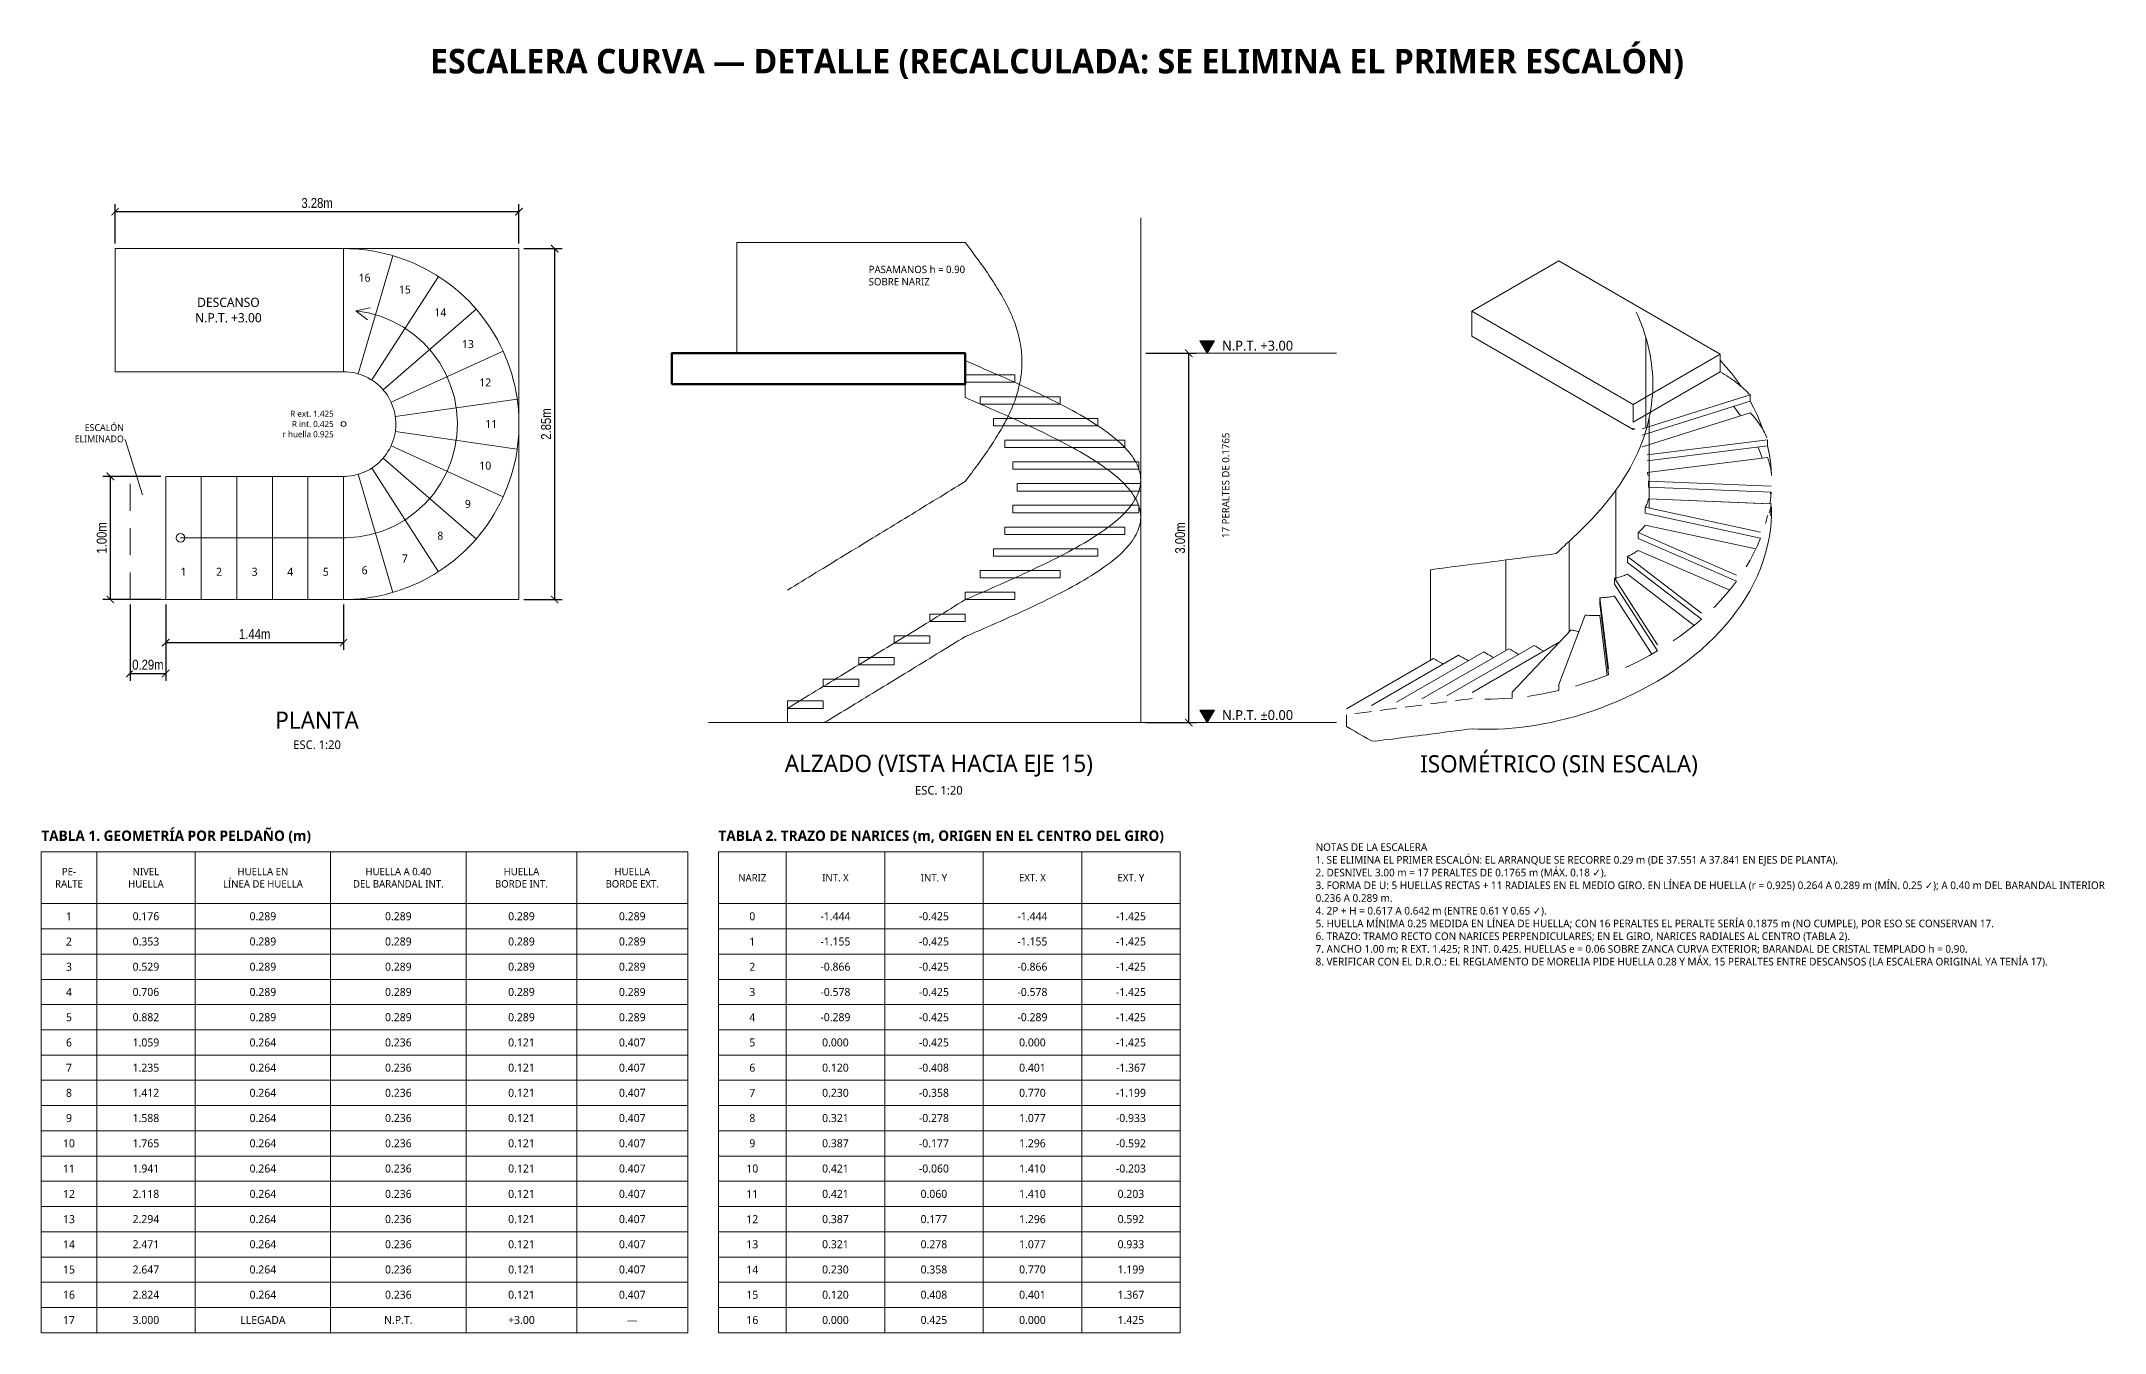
# Model space of a CAD drawing. Header units: metres. Extents: x 28.9 to 123.7, y -14.9 to 27.3.
# Drawn here: x 106.95 to 123.71, y 2.65 to 13.13 of the extents above; entities that cross this region are included whole.
import ezdxf

# ---------------------------------------------------------------- set-up
doc = ezdxf.new("R2010")
doc.units = ezdxf.units.M
doc.linetypes.add('VACIO', pattern=[0.36, 0.22, -0.14])
for name, color, linetype, lineweight in [('005_Escalera', 7, 'Continuous', 18), ('007_Textos', 7, 'Continuous', 18), ('008_Cotas', 8, 'Continuous', 13), ('010_Notas', 7, 'Continuous', 13), ('013_Cortes', 7, 'Continuous', 50), ('015_Proyeccion', 8, 'Continuous', 13), ('016_Niveles', 7, 'Continuous', 18), ('020_Barandales', 8, 'Continuous', 18)]:
    doc.layers.add(name, color=color, linetype=linetype, lineweight=lineweight)
doc.styles.add('OpenSans', font='OpenSans-Regular.ttf')
doc.styles.add('OpenSans-SemiBold', font='OpenSans-SemiBold.ttf')
doc.styles.add('OpenSansCondensed-Light', font='OpenSansCondensed-Light.ttf')
doc.dimstyles.new('EZDXF', dxfattribs={"dimtxt": 0.25, "dimasz": 0.175, "dimexe": 0.375, "dimexo": 0.125, "dimgap": 0.1, "dimtad": 1, "dimzin": 4, "dimtxsty": 'OpenSansCondensed-Light', "dimblk": 'ARCHTICK', "dimcen": 2.5, "dimazin": 1, "dimtfac": 0.5, "dimtmove": 2, "dimatfit": 3})

# ---------------------------------------------------------------- blocks, each defined once
blk = doc.blocks.new('_ARCHTICK')
at = {"color": 0, "linetype": 'ByBlock', "const_width": 0.15}
blk.add_lwpolyline([(-0.5, -0.5), (0.5, 0.5)], dxfattribs=at)

msp = doc.modelspace()

# ---------------------------------------------------------------- hatches: boundary and pattern name
at = {"layer": '016_Niveles'}
for points in [[(116.42, 10.6), (116.36, 10.7), (116.48, 10.7)], [(116.42, 7.6), (116.36, 7.7), (116.48, 7.7)]]:
    msp.add_hatch(color=256, dxfattribs=at).paths.add_polyline_path(points)

# ---------------------------------------------------------------- linework, layer by layer
at = {"layer": '005_Escalera'}
for p, q in [((109.405, 10.45), (109.405, 11.45)), ((109.525, 10.433), (109.806, 11.392)), ((109.635, 10.383), (110.175, 11.224)), ((109.505, 10.945), (109.622, 10.97)), ((109.505, 10.945), (109.6, 10.871)), ((109.726, 10.303), (110.482, 10.958)), ((109.792, 10.202), (110.701, 10.617)), ((114.455, 10.54), (114.455, 10.24)), ((109.826, 10.085), (110.815, 10.228)), ((109.826, 9.965), (110.815, 9.822)), ((109.726, 9.747), (110.482, 9.092)), ((109.792, 9.848), (110.701, 9.433)), ((107.961, 9.6), (107.961, 8.6)), ((108.25, 9.6), (108.25, 8.6)), ((108.539, 9.6), (108.539, 8.6)), ((108.827, 9.6), (108.827, 8.6)), ((109.116, 9.6), (109.116, 8.6)), ((109.405, 9.6), (109.405, 8.6)), ((109.525, 9.617), (109.806, 8.658)), ((109.635, 9.667), (110.175, 8.826)), ((113.011, 7.716), (113.011, 7.6))]:
    msp.add_line(p, q, dxfattribs=at)
at = {"layer": '005_Escalera', "linetype": 'VACIO'}
msp.add_line((107.671, 8.6), (107.671, 9.6), dxfattribs=at)
at = {"layer": '005_Escalera'}
for points in [[(107.55, 10.45), (109.405, 10.45), (109.405, 11.45), (107.55, 11.45)], [(114.455, 10.364), (114.856, 10.364), (114.856, 10.424), (114.455, 10.424)], [(114.575, 10.187), (115.225, 10.187), (115.225, 10.247), (114.575, 10.247)], [(114.685, 10.011), (115.532, 10.011), (115.532, 10.071), (114.685, 10.071)], [(114.776, 9.834), (115.751, 9.834), (115.751, 9.894), (114.776, 9.894)], [(114.842, 9.658), (115.865, 9.658), (115.865, 9.718), (114.842, 9.718)], [(114.876, 9.481), (115.88, 9.481), (115.88, 9.541), (114.876, 9.541)], [(114.842, 9.305), (115.865, 9.305), (115.865, 9.365), (114.842, 9.365)], [(114.776, 9.128), (115.751, 9.128), (115.751, 9.188), (114.776, 9.188)], [(114.685, 8.952), (115.532, 8.952), (115.532, 9.012), (114.685, 9.012)], [(114.575, 8.775), (115.225, 8.775), (115.225, 8.835), (114.575, 8.835)], [(114.455, 8.599), (114.856, 8.599), (114.856, 8.659), (114.455, 8.659)], [(114.166, 8.422), (114.455, 8.422), (114.455, 8.482), (114.166, 8.482)], [(113.877, 8.246), (114.166, 8.246), (114.166, 8.306), (113.877, 8.306)], [(113.589, 8.069), (113.877, 8.069), (113.877, 8.129), (113.589, 8.129)], [(113.3, 7.893), (113.589, 7.893), (113.589, 7.953), (113.3, 7.953)], [(113.011, 7.716), (113.3, 7.716), (113.3, 7.776), (113.011, 7.776)]]:
    msp.add_lwpolyline(points, close=True, dxfattribs=at)
for points in [[(107.961, 8.6), (108.01, 8.6), (108.06, 8.6), (108.109, 8.6), (108.158, 8.6), (108.208, 8.6), (108.257, 8.6), (108.306, 8.6), (108.356, 8.6), (108.405, 8.6), (108.454, 8.6), (108.504, 8.6), (108.553, 8.6), (108.602, 8.6), (108.652, 8.6), (108.701, 8.6), (108.75, 8.6), (108.8, 8.6), (108.849, 8.6), (108.898, 8.6), (108.948, 8.6), (108.997, 8.6), (109.046, 8.6), (109.096, 8.6), (109.145, 8.6), (109.194, 8.6), (109.244, 8.6), (109.293, 8.6), (109.342, 8.6), (109.392, 8.6), (109.441, 8.6), (109.49, 8.603), (109.54, 8.606), (109.589, 8.612), (109.637, 8.619), (109.686, 8.628), (109.734, 8.639), (109.782, 8.651), (109.829, 8.665), (109.876, 8.68), (109.922, 8.697), (109.968, 8.716), (110.013, 8.736), (110.057, 8.758), (110.101, 8.781), (110.143, 8.806), (110.185, 8.833), (110.226, 8.86), (110.266, 8.889), (110.305, 8.92), (110.342, 8.952), (110.379, 8.985), (110.414, 9.019), (110.449, 9.055), (110.482, 9.091), (110.513, 9.129), (110.544, 9.168), (110.573, 9.208), (110.6, 9.249), (110.626, 9.291), (110.651, 9.333), (110.674, 9.377), (110.696, 9.421), (110.716, 9.466), (110.734, 9.512), (110.751, 9.558), (110.767, 9.605), (110.781, 9.653), (110.793, 9.701), (110.803, 9.749), (110.812, 9.797), (110.819, 9.846), (110.824, 9.895), (110.828, 9.944), (110.83, 9.994), (110.83, 10.043), (110.828, 10.092), (110.825, 10.142), (110.82, 10.191), (110.814, 10.24), (110.805, 10.288), (110.796, 10.337), (110.784, 10.385), (110.771, 10.432), (110.756, 10.479), (110.739, 10.526), (110.721, 10.571), (110.701, 10.617), (110.68, 10.661), (110.657, 10.705), (110.633, 10.748), (110.607, 10.79), (110.58, 10.831), (110.551, 10.871), (110.521, 10.911), (110.49, 10.949), (110.458, 10.986), (110.424, 11.022), (110.389, 11.056), (110.352, 11.09), (110.315, 11.122), (110.276, 11.153), (110.237, 11.182), (110.196, 11.21), (110.155, 11.237), (110.112, 11.262), (110.069, 11.286), (110.025, 11.308), (109.98, 11.329), (109.935, 11.348), (109.889, 11.365), (109.842, 11.381), (109.795, 11.396), (109.747, 11.408), (109.699, 11.419), (109.65, 11.429), (109.602, 11.436), (109.553, 11.442), (109.504, 11.447), (109.454, 11.449), (109.405, 11.45)], [(120.586, 10.593), (119.275, 11.35), (118.568, 10.942)], [(108.081, 9.1), (108.184, 9.1), (108.287, 9.1), (108.391, 9.1), (108.494, 9.1), (108.597, 9.1), (108.7, 9.1), (108.804, 9.1), (108.907, 9.1), (109.01, 9.1), (109.113, 9.1), (109.217, 9.1), (109.32, 9.1), (109.423, 9.1), (109.526, 9.108), (109.627, 9.127), (109.726, 9.158), (109.821, 9.199), (109.91, 9.25), (109.993, 9.311), (110.069, 9.381), (110.137, 9.459), (110.195, 9.544), (110.244, 9.635), (110.282, 9.731), (110.309, 9.831), (110.325, 9.933), (110.33, 10.036), (110.323, 10.139), (110.305, 10.24), (110.275, 10.339), (110.235, 10.434), (110.184, 10.524), (110.123, 10.608), (110.054, 10.684), (109.977, 10.752), (109.892, 10.811), (109.801, 10.861), (109.706, 10.9), (109.607, 10.928), (109.505, 10.945)], [(118.232, 8.842), (118.266, 8.847), (118.3, 8.851), (118.334, 8.855), (118.368, 8.86), (118.403, 8.864), (118.437, 8.868), (118.471, 8.873), (118.505, 8.877), (118.539, 8.881), (118.573, 8.886), (118.607, 8.89), (118.641, 8.895), (118.675, 8.899), (118.709, 8.903), (118.743, 8.908), (118.777, 8.912), (118.811, 8.916), (118.845, 8.921), (118.879, 8.925), (118.913, 8.929), (118.947, 8.934), (118.981, 8.938), (119.015, 8.943), (119.049, 8.947), (119.083, 8.951), (119.117, 8.956), (119.151, 8.96), (119.185, 8.964), (119.219, 8.969), (119.253, 8.973), (119.269, 8.988), (119.286, 9.004), (119.303, 9.02), (119.321, 9.037), (119.339, 9.054), (119.358, 9.072), (119.378, 9.09), (119.398, 9.109), (119.418, 9.128), (119.439, 9.148), (119.46, 9.169), (119.481, 9.19), (119.502, 9.211), (119.524, 9.233), (119.546, 9.256), (119.568, 9.28), (119.59, 9.304), (119.612, 9.328), (119.633, 9.353), (119.655, 9.379), (119.676, 9.406), (119.698, 9.433), (119.719, 9.46), (119.739, 9.488), (119.76, 9.517), (119.78, 9.546), (119.799, 9.576), (119.818, 9.607), (119.837, 9.637), (119.854, 9.669), (119.872, 9.701), (119.888, 9.733), (119.904, 9.766), (119.919, 9.799), (119.933, 9.832), (119.947, 9.866), (119.96, 9.901), (119.971, 9.935), (119.982, 9.97), (119.992, 10.005), (120.002, 10.041), (120.01, 10.077), (120.017, 10.113), (120.023, 10.149), (120.028, 10.185), (120.032, 10.222), (120.035, 10.258), (120.038, 10.295), (120.039, 10.331), (120.039, 10.368), (120.038, 10.405), (120.035, 10.441), (120.032, 10.478), (120.028, 10.514), (120.023, 10.55), (120.017, 10.587), (120.01, 10.623), (120.002, 10.658), (119.992, 10.694), (119.982, 10.729), (119.971, 10.764), (119.96, 10.799), (119.947, 10.833), (119.933, 10.867), (119.919, 10.901), (119.904, 10.934)], [(118.568, 10.942), (119.879, 10.185)], [(119.879, 9.98), (118.568, 10.738), (118.568, 10.942)], [(119.982, 9.994), (119.982, 10.729)], [(119.879, 10.185), (120.586, 10.593), (120.586, 10.449)], [(107.961, 9.6), (107.984, 9.6), (108.007, 9.6), (108.03, 9.6), (108.054, 9.6), (108.077, 9.6), (108.1, 9.6), (108.123, 9.6), (108.146, 9.6), (108.169, 9.6), (108.193, 9.6), (108.216, 9.6), (108.239, 9.6), (108.262, 9.6), (108.285, 9.6), (108.308, 9.6), (108.331, 9.6), (108.355, 9.6), (108.378, 9.6), (108.401, 9.6), (108.424, 9.6), (108.447, 9.6), (108.47, 9.6), (108.494, 9.6), (108.517, 9.6), (108.54, 9.6), (108.563, 9.6), (108.586, 9.6), (108.609, 9.6), (108.633, 9.6), (108.656, 9.6), (108.679, 9.6), (108.702, 9.6), (108.725, 9.6), (108.748, 9.6), (108.772, 9.6), (108.795, 9.6), (108.818, 9.6), (108.841, 9.6), (108.864, 9.6), (108.887, 9.6), (108.91, 9.6), (108.934, 9.6), (108.957, 9.6), (108.98, 9.6), (109.003, 9.6), (109.026, 9.6), (109.049, 9.6), (109.073, 9.6), (109.096, 9.6), (109.119, 9.6), (109.142, 9.6), (109.165, 9.6), (109.188, 9.6), (109.212, 9.6), (109.235, 9.6), (109.258, 9.6), (109.281, 9.6), (109.304, 9.6), (109.327, 9.6), (109.351, 9.6), (109.374, 9.6), (109.397, 9.6), (109.42, 9.6), (109.443, 9.602), (109.466, 9.604), (109.489, 9.608), (109.512, 9.614), (109.534, 9.62), (109.556, 9.628), (109.577, 9.636), (109.598, 9.646), (109.618, 9.657), (109.638, 9.67), (109.657, 9.683), (109.675, 9.697), (109.693, 9.712), (109.709, 9.728), (109.725, 9.745), (109.74, 9.763), (109.754, 9.782), (109.766, 9.801), (109.778, 9.821), (109.789, 9.842), (109.798, 9.863), (109.806, 9.885), (109.813, 9.907), (109.819, 9.929), (109.824, 9.952), (109.827, 9.975), (109.829, 9.998), (109.83, 10.021), (109.83, 10.044), (109.828, 10.067), (109.825, 10.09), (109.821, 10.113), (109.815, 10.135), (109.809, 10.158), (109.801, 10.179), (109.792, 10.201), (109.782, 10.222), (109.771, 10.242), (109.758, 10.261), (109.745, 10.28), (109.73, 10.298), (109.715, 10.316), (109.699, 10.332), (109.682, 10.348), (109.664, 10.362), (109.645, 10.376), (109.625, 10.388), (109.605, 10.4), (109.584, 10.41), (109.563, 10.419), (109.542, 10.427), (109.519, 10.434), (109.497, 10.44), (109.474, 10.444), (109.451, 10.447), (109.428, 10.449), (109.405, 10.45)], [(113.011, 7.716), (113.04, 7.734), (113.069, 7.752), (113.098, 7.769), (113.127, 7.787), (113.155, 7.805), (113.184, 7.822), (113.213, 7.84), (113.242, 7.858), (113.271, 7.875), (113.3, 7.893), (113.329, 7.911), (113.358, 7.928), (113.386, 7.946), (113.415, 7.964), (113.444, 7.981), (113.473, 7.999), (113.502, 8.016), (113.531, 8.034), (113.56, 8.052), (113.589, 8.069), (113.617, 8.087), (113.646, 8.105), (113.675, 8.122), (113.704, 8.14), (113.733, 8.158), (113.762, 8.175), (113.791, 8.193), (113.82, 8.211), (113.849, 8.228), (113.877, 8.246), (113.906, 8.264), (113.935, 8.281), (113.964, 8.299), (113.993, 8.316), (114.022, 8.334), (114.051, 8.352), (114.08, 8.369), (114.108, 8.387), (114.137, 8.405), (114.166, 8.422), (114.195, 8.44), (114.224, 8.458), (114.253, 8.475), (114.282, 8.493), (114.311, 8.511), (114.339, 8.528), (114.368, 8.546), (114.397, 8.564), (114.426, 8.581), (114.455, 8.599), (114.496, 8.616), (114.536, 8.634), (114.577, 8.652), (114.617, 8.669), (114.658, 8.687), (114.698, 8.705), (114.738, 8.722), (114.778, 8.74), (114.817, 8.758), (114.856, 8.775), (114.895, 8.793), (114.934, 8.811), (114.972, 8.828), (115.01, 8.846), (115.047, 8.864), (115.084, 8.881), (115.12, 8.899), (115.156, 8.916), (115.191, 8.934), (115.225, 8.952), (115.259, 8.969), (115.293, 8.987), (115.325, 9.005), (115.357, 9.022), (115.388, 9.04), (115.419, 9.058), (115.448, 9.075), (115.477, 9.093), (115.505, 9.111), (115.532, 9.128), (115.558, 9.146), (115.583, 9.164), (115.608, 9.181), (115.631, 9.199), (115.654, 9.216), (115.675, 9.234), (115.696, 9.252), (115.715, 9.269), (115.734, 9.287), (115.751, 9.305), (115.768, 9.322), (115.783, 9.34), (115.797, 9.358), (115.81, 9.375), (115.822, 9.393), (115.833, 9.411), (115.843, 9.428), (115.852, 9.446), (115.859, 9.464), (115.865, 9.481), (115.871, 9.499), (115.875, 9.516), (115.878, 9.534), (115.879, 9.552), (115.88, 9.569), (115.879, 9.587), (115.878, 9.605), (115.875, 9.622), (115.871, 9.64), (115.865, 9.658), (115.859, 9.675), (115.852, 9.693), (115.843, 9.711), (115.833, 9.728), (115.822, 9.746), (115.81, 9.764), (115.797, 9.781), (115.783, 9.799), (115.768, 9.816), (115.751, 9.834), (115.734, 9.852), (115.715, 9.869), (115.696, 9.887), (115.675, 9.905), (115.654, 9.922), (115.631, 9.94), (115.608, 9.958), (115.583, 9.975), (115.558, 9.993), (115.532, 10.011), (115.505, 10.028), (115.477, 10.046), (115.448, 10.064), (115.419, 10.081), (115.388, 10.099), (115.357, 10.116), (115.325, 10.134), (115.293, 10.152), (115.259, 10.169), (115.225, 10.187), (115.191, 10.205), (115.156, 10.222), (115.12, 10.24), (115.084, 10.258), (115.047, 10.275), (115.01, 10.293), (114.972, 10.311), (114.934, 10.328), (114.895, 10.346), (114.856, 10.364), (114.817, 10.381), (114.778, 10.399), (114.738, 10.416), (114.698, 10.434), (114.658, 10.452), (114.617, 10.469), (114.577, 10.487), (114.536, 10.505), (114.496, 10.522), (114.455, 10.54)], [(119.879, 10.04), (120.586, 10.449), (120.604, 10.438), (120.622, 10.428), (120.639, 10.417), (120.656, 10.406), (120.672, 10.395), (120.688, 10.383), (120.704, 10.372), (120.719, 10.36), (120.735, 10.348), (120.749, 10.336), (120.764, 10.324), (120.777, 10.312), (120.791, 10.299), (120.804, 10.287), (120.817, 10.274), (120.829, 10.261), (119.952, 9.985)], [(120.633, 10.491), (120.586, 10.544)], [(120.678, 10.438), (120.633, 10.491)], [(120.719, 10.383), (120.678, 10.438)], [(113.011, 7.6), (113.04, 7.6), (113.069, 7.6), (113.098, 7.6), (113.127, 7.6), (113.155, 7.6), (113.184, 7.6), (113.213, 7.6), (113.242, 7.6), (113.271, 7.6), (113.3, 7.6), (113.329, 7.611), (113.358, 7.628), (113.386, 7.646), (113.415, 7.664), (113.444, 7.681), (113.473, 7.699), (113.502, 7.716), (113.531, 7.734), (113.56, 7.752), (113.589, 7.769), (113.617, 7.787), (113.646, 7.805), (113.675, 7.822), (113.704, 7.84), (113.733, 7.858), (113.762, 7.875), (113.791, 7.893), (113.82, 7.911), (113.849, 7.928), (113.877, 7.946), (113.906, 7.964), (113.935, 7.981), (113.964, 7.999), (113.993, 8.016), (114.022, 8.034), (114.051, 8.052), (114.08, 8.069), (114.108, 8.087), (114.137, 8.105), (114.166, 8.122), (114.195, 8.14), (114.224, 8.158), (114.253, 8.175), (114.282, 8.193), (114.311, 8.211), (114.339, 8.228), (114.368, 8.246), (114.397, 8.264), (114.426, 8.281), (114.455, 8.299), (114.496, 8.316), (114.536, 8.334), (114.577, 8.352), (114.617, 8.369), (114.658, 8.387), (114.698, 8.405), (114.738, 8.422), (114.778, 8.44), (114.817, 8.458), (114.856, 8.475), (114.895, 8.493), (114.934, 8.511), (114.972, 8.528), (115.01, 8.546), (115.047, 8.564), (115.084, 8.581), (115.12, 8.599), (115.156, 8.616), (115.191, 8.634), (115.225, 8.652), (115.259, 8.669), (115.293, 8.687), (115.325, 8.705), (115.357, 8.722), (115.388, 8.74), (115.419, 8.758), (115.448, 8.775), (115.477, 8.793), (115.505, 8.811), (115.532, 8.828), (115.558, 8.846), (115.583, 8.864), (115.608, 8.881), (115.631, 8.899), (115.654, 8.916), (115.675, 8.934), (115.696, 8.952), (115.715, 8.969), (115.734, 8.987), (115.751, 9.005), (115.768, 9.022), (115.783, 9.04), (115.797, 9.058), (115.81, 9.075), (115.822, 9.093), (115.833, 9.111), (115.843, 9.128), (115.852, 9.146), (115.859, 9.164), (115.865, 9.181), (115.871, 9.199), (115.875, 9.216), (115.878, 9.234), (115.879, 9.252), (115.88, 9.269), (115.879, 9.287), (115.878, 9.305), (115.875, 9.322), (115.871, 9.34), (115.865, 9.358), (115.859, 9.375), (115.852, 9.393), (115.843, 9.411), (115.833, 9.428), (115.822, 9.446), (115.81, 9.464), (115.797, 9.481), (115.783, 9.499), (115.768, 9.516), (115.751, 9.534), (115.734, 9.552), (115.715, 9.569), (115.696, 9.587), (115.675, 9.605), (115.654, 9.622), (115.631, 9.64), (115.608, 9.658), (115.583, 9.675), (115.558, 9.693), (115.532, 9.711), (115.505, 9.728), (115.477, 9.746), (115.448, 9.764), (115.419, 9.781), (115.388, 9.799), (115.357, 9.816), (115.325, 9.834), (115.293, 9.852), (115.259, 9.869), (115.225, 9.887), (115.191, 9.905), (115.156, 9.922), (115.12, 9.94), (115.084, 9.958), (115.047, 9.975), (115.01, 9.993), (114.972, 10.011), (114.934, 10.028), (114.895, 10.046), (114.856, 10.064), (114.817, 10.081), (114.778, 10.099), (114.738, 10.116), (114.698, 10.134), (114.658, 10.152), (114.617, 10.169), (114.577, 10.187), (114.536, 10.205), (114.496, 10.222), (114.455, 10.24)], [(119.952, 9.936), (120.829, 10.212), (120.829, 10.261), (119.952, 9.985)], [(120.757, 10.329), (120.719, 10.383)], [(119.879, 10.04), (119.879, 10.185)], [(119.952, 9.84), (120.829, 10.117), (120.841, 10.104), (120.853, 10.091), (120.864, 10.078), (120.875, 10.065), (120.885, 10.051), (120.895, 10.038), (120.905, 10.024), (120.914, 10.01), (120.923, 9.997), (120.931, 9.983), (120.939, 9.969), (120.946, 9.955), (120.953, 9.941), (120.959, 9.926), (120.965, 9.912)], [(120.01, 9.342), (120.01, 10.077)], [(120.719, 10.138), (120.695, 10.17)], [(120.751, 10.093), (120.719, 10.138)], [(120.86, 10.153), (120.829, 10.212)], [(120.889, 10.094), (120.86, 10.153)], [(120.914, 10.033), (120.889, 10.094)], [(119.889, 9.986), (119.879, 9.98), (119.879, 9.991)], [(119.893, 9.983), (119.889, 9.986)], [(119.994, 9.726), (120.971, 9.849), (120.971, 9.898), (119.994, 9.775)], [(120.935, 9.975), (120.914, 10.033)], [(120.971, 9.849), (120.971, 9.849), (119.994, 9.726)], [(120.001, 9.608), (119.999, 9.614), (119.998, 9.619), (119.996, 9.625), (119.994, 9.631), (120.971, 9.754), (120.976, 9.739), (120.981, 9.725), (120.985, 9.71), (120.989, 9.696), (120.993, 9.681), (120.996, 9.667), (120.998, 9.652), (121, 9.637), (121.002, 9.623), (121.003, 9.608)], [(120.914, 9.788), (120.893, 9.839)], [(120.928, 9.748), (120.914, 9.788)], [(120.984, 9.786), (120.971, 9.849)], [(120.994, 9.724), (120.984, 9.786)], [(121, 9.661), (120.994, 9.724)], [(121, 9.52), (120.003, 9.561), (120.003, 9.512)], [(121.003, 9.61), (121, 9.661)], [(119.739, 8.754), (119.739, 9.488)], [(119.977, 9.349), (119.98, 9.354), (119.984, 9.36), (119.986, 9.366), (119.989, 9.371), (119.992, 9.377), (119.994, 9.383), (119.996, 9.388), (119.998, 9.394), (119.999, 9.4), (120.001, 9.406), (120.002, 9.411), (120.003, 9.417), (121, 9.376), (120.998, 9.361), (120.996, 9.347), (120.993, 9.332), (120.989, 9.318), (120.985, 9.303)], [(120.003, 9.512), (121, 9.471)], [(121, 9.471), (120.003, 9.512)], [(120.989, 9.376), (120.003, 9.417)], [(120.989, 9.376), (120.994, 9.408)], [(120.994, 9.408), (121, 9.471)], [(120.997, 9.443), (120.994, 9.471)], [(120.914, 9.147), (119.977, 9.349), (119.977, 9.3)], [(119.977, 9.3), (120.914, 9.098)], [(120.956, 9.223), (120.953, 9.217)], [(120.956, 9.223), (120.971, 9.283)], [(120.993, 9.327), (121, 9.327), (120.998, 9.312), (120.996, 9.298), (120.993, 9.283)], [(120.994, 9.163), (121, 9.226)], [(121, 9.226), (121.003, 9.289)], [(121.003, 9.289), (121.003, 9.352)], [(119.358, 8.337), (119.358, 9.072)], [(119.919, 9.144), (119.925, 9.148), (119.931, 9.153), (119.936, 9.158), (119.942, 9.163), (119.947, 9.168), (119.952, 9.173), (119.956, 9.178), (119.961, 9.183), (119.965, 9.189), (119.969, 9.194), (119.973, 9.199), (119.977, 9.205), (120.876, 9.011)], [(120.719, 8.798), (119.919, 9.144), (119.919, 9.095)], [(119.919, 9.095), (120.719, 8.749)], [(120.889, 9.038), (120.914, 9.098)], [(120.971, 9.038), (120.984, 9.1)], [(120.984, 9.1), (120.994, 9.163)], [(118.845, 8.186), (118.845, 8.921)], [(119.833, 8.95), (119.841, 8.954), (119.849, 8.957), (119.857, 8.961), (119.865, 8.965), (119.872, 8.969), (119.879, 8.973), (119.886, 8.977), (119.893, 8.981), (119.9, 8.986), (119.906, 8.99), (119.913, 8.995), (119.919, 8.999), (120.664, 8.677)], [(120.433, 8.488), (119.833, 8.95), (119.833, 8.901)], [(120.433, 8.488), (119.833, 8.95)], [(119.833, 8.901), (120.433, 8.439)], [(120.797, 8.864), (120.829, 8.919)], [(120.829, 8.919), (120.86, 8.978)], [(120.86, 8.978), (120.889, 9.038)], [(120.914, 8.853), (120.936, 8.914)], [(120.936, 8.914), (120.955, 8.976)], [(120.955, 8.976), (120.971, 9.038)], [(118.232, 8.107), (118.232, 8.842)], [(119.727, 8.773), (119.737, 8.775), (119.746, 8.777), (119.755, 8.779), (119.764, 8.782), (119.773, 8.784), (119.782, 8.787), (119.791, 8.79), (119.8, 8.793), (119.808, 8.796), (119.817, 8.799), (119.825, 8.803), (119.833, 8.806), (120.374, 8.389)], [(120.077, 8.232), (119.727, 8.773)], [(119.727, 8.773), (119.727, 8.724)], [(119.727, 8.724), (120.077, 8.183)], [(120.077, 8.183), (119.727, 8.724)], [(120.678, 8.694), (120.719, 8.749)], [(120.829, 8.674), (120.86, 8.733)], [(120.86, 8.733), (120.889, 8.793)], [(120.889, 8.793), (120.914, 8.853)], [(119.609, 8.614), (119.619, 8.614), (119.629, 8.615), (119.639, 8.615), (119.649, 8.616), (119.659, 8.617), (119.669, 8.619), (119.679, 8.62), (119.689, 8.621), (119.698, 8.623), (119.708, 8.625), (119.718, 8.626), (119.727, 8.628), (120.032, 8.157)], [(119.68, 8.038), (119.609, 8.614)], [(119.61, 8.606), (119.609, 8.614), (119.609, 8.565)], [(119.609, 8.565), (119.615, 8.565)], [(119.68, 7.989), (119.609, 8.565)], [(119.609, 8.565), (119.68, 7.989)], [(120.539, 8.539), (120.586, 8.588)], [(120.586, 8.588), (120.633, 8.64)], [(120.633, 8.64), (120.678, 8.694)], [(120.719, 8.504), (120.759, 8.56)], [(120.759, 8.56), (120.795, 8.616)], [(120.795, 8.616), (120.829, 8.674)], [(119.276, 7.91), (119.488, 8.474)], [(119.488, 8.474), (119.498, 8.473), (119.508, 8.472), (119.518, 8.471), (119.528, 8.471), (119.538, 8.47), (119.548, 8.469), (119.558, 8.469), (119.569, 8.469), (119.579, 8.469), (119.589, 8.469), (119.599, 8.469), (119.609, 8.469), (119.669, 7.984)], [(120.32, 8.347), (120.377, 8.392)], [(120.377, 8.392), (120.433, 8.439)], [(120.539, 8.539), (120.531, 8.534)], [(120.586, 8.343), (120.633, 8.395)], [(120.633, 8.395), (120.678, 8.449)], [(120.678, 8.449), (120.719, 8.504)], [(118.367, 7.818), (119.074, 8.226)], [(118.571, 7.844), (119.278, 8.253)], [(118.896, 7.848), (119.375, 8.355)], [(119.074, 8.226), (119.091, 8.217), (119.108, 8.207), (119.125, 8.197), (119.142, 8.187), (119.153, 8.181)], [(119.375, 8.355), (119.384, 8.352), (119.393, 8.349), (119.402, 8.347), (119.411, 8.345), (119.421, 8.342), (119.43, 8.34), (119.437, 8.339)], [(120.204, 8.263), (120.262, 8.303)], [(120.262, 8.303), (120.32, 8.347)], [(120.433, 8.194), (120.486, 8.242)], [(120.486, 8.242), (120.537, 8.292)], [(120.537, 8.292), (120.586, 8.343)], [(117.55, 7.713), (118.257, 8.122)], [(117.754, 7.74), (118.461, 8.148)], [(117.958, 7.766), (118.666, 8.174)], [(118.163, 7.792), (118.87, 8.2)], [(118.257, 8.122), (118.274, 8.112), (118.291, 8.102), (118.308, 8.092), (118.325, 8.082), (118.337, 8.076)], [(118.461, 8.148), (118.478, 8.138), (118.495, 8.128), (118.512, 8.118), (118.529, 8.109), (118.541, 8.102)], [(118.666, 8.174), (118.683, 8.164), (118.7, 8.154), (118.717, 8.145), (118.734, 8.135), (118.745, 8.128)], [(118.87, 8.2), (118.887, 8.19), (118.904, 8.181), (118.921, 8.171), (118.938, 8.161), (118.949, 8.154)], [(119.818, 8.047), (119.882, 8.077)], [(119.882, 8.077), (119.948, 8.111)], [(119.948, 8.111), (120.013, 8.146)], [(120.013, 8.146), (120.077, 8.183)], [(120.201, 8.016), (120.262, 8.058)], [(120.262, 8.058), (120.32, 8.102)], [(120.32, 8.102), (120.377, 8.147)], [(120.377, 8.147), (120.433, 8.194)], [(119.276, 7.861), (119.276, 7.91), (119.276, 7.91)], [(119.412, 7.897), (119.477, 7.917)], [(119.477, 7.917), (119.545, 7.939)], [(119.545, 7.939), (119.613, 7.963)], [(119.613, 7.963), (119.68, 7.989)], [(119.948, 7.866), (120.013, 7.901)], [(120.013, 7.901), (120.077, 7.938)], [(120.077, 7.938), (120.14, 7.976)], [(120.14, 7.976), (120.201, 8.016)], [(117.89, 7.708), (117.924, 7.712)], [(117.924, 7.712), (117.958, 7.717)], [(118.028, 7.726), (118.061, 7.73)], [(118.061, 7.73), (118.095, 7.734)], [(118.095, 7.734), (118.129, 7.739)], [(118.129, 7.739), (118.163, 7.743)], [(118.232, 7.752), (118.265, 7.756)], [(118.265, 7.756), (118.299, 7.76)], [(118.299, 7.76), (118.333, 7.765)], [(118.333, 7.765), (118.367, 7.769)], [(118.436, 7.778), (118.469, 7.782)], [(118.469, 7.782), (118.503, 7.787)], [(118.503, 7.787), (118.537, 7.791)], [(118.537, 7.791), (118.571, 7.795)], [(118.674, 7.791), (118.725, 7.791)], [(118.725, 7.791), (118.78, 7.792)], [(118.78, 7.792), (118.837, 7.795)], [(118.837, 7.795), (118.896, 7.799)], [(118.896, 7.799), (118.896, 7.848), (118.896, 7.848)], [(119.02, 7.813), (119.081, 7.822)], [(119.081, 7.822), (119.145, 7.834)], [(119.145, 7.834), (119.21, 7.847)], [(119.21, 7.847), (119.276, 7.861)], [(119.545, 7.694), (119.613, 7.718)], [(119.613, 7.718), (119.68, 7.744)], [(119.68, 7.744), (119.748, 7.772)], [(119.748, 7.772), (119.815, 7.801)], [(119.815, 7.801), (119.882, 7.833)], [(119.882, 7.833), (119.948, 7.866)], [(117.55, 7.664), (117.55, 7.569)], [(117.55, 7.569), (117.584, 7.55)], [(117.584, 7.55), (117.618, 7.53)], [(117.619, 7.673), (117.652, 7.677)], [(117.652, 7.677), (117.686, 7.682)], [(117.686, 7.682), (117.72, 7.686)], [(117.72, 7.686), (117.754, 7.691)], [(117.824, 7.699), (117.856, 7.704)], [(117.856, 7.704), (117.89, 7.708)], [(118.469, 7.537), (118.503, 7.542)], [(118.503, 7.542), (118.537, 7.546)], [(118.537, 7.546), (118.571, 7.55)], [(118.571, 7.55), (118.62, 7.547)], [(118.62, 7.547), (118.671, 7.546)], [(118.671, 7.546), (118.725, 7.546)], [(118.725, 7.546), (118.78, 7.547)], [(118.78, 7.547), (118.837, 7.55)], [(118.837, 7.55), (118.896, 7.554)], [(118.896, 7.554), (118.956, 7.56)], [(118.956, 7.56), (119.018, 7.568)], [(119.018, 7.568), (119.081, 7.577)], [(119.081, 7.577), (119.145, 7.589)], [(119.145, 7.589), (119.21, 7.602)], [(119.21, 7.602), (119.276, 7.616)], [(119.276, 7.616), (119.342, 7.633)], [(119.342, 7.633), (119.41, 7.651)], [(119.41, 7.651), (119.477, 7.672)], [(119.477, 7.672), (119.545, 7.694)], [(117.618, 7.53), (117.652, 7.51)], [(117.652, 7.51), (117.686, 7.491)], [(117.686, 7.491), (117.72, 7.471)], [(117.72, 7.471), (117.754, 7.451)], [(117.754, 7.451), (117.788, 7.45)], [(117.788, 7.45), (117.822, 7.454)], [(117.822, 7.454), (117.856, 7.459)], [(117.856, 7.459), (117.89, 7.463)], [(117.89, 7.463), (117.924, 7.467)], [(117.924, 7.467), (117.958, 7.472)], [(117.958, 7.472), (117.992, 7.476)], [(117.992, 7.476), (118.026, 7.481)], [(118.026, 7.481), (118.061, 7.485)], [(118.061, 7.485), (118.095, 7.489)], [(118.095, 7.489), (118.129, 7.494)], [(118.129, 7.494), (118.163, 7.498)], [(118.163, 7.498), (118.197, 7.502)], [(118.197, 7.502), (118.231, 7.507)], [(118.231, 7.507), (118.265, 7.511)], [(118.265, 7.511), (118.299, 7.515)], [(118.299, 7.515), (118.333, 7.52)], [(118.333, 7.52), (118.367, 7.524)], [(118.367, 7.524), (118.401, 7.529)], [(118.401, 7.529), (118.435, 7.533)], [(118.435, 7.533), (118.469, 7.537)]]:
    msp.add_lwpolyline(points, dxfattribs=at)
for centre, radius in [((109.405, 10.025), 0.02), ((108.081, 9.1), 0.035)]:
    msp.add_circle(centre, radius, dxfattribs=at)
at = {"layer": '007_Textos'}
msp.add_line((107.631, 9.9), (107.771, 9.45), dxfattribs=at)
at = {"layer": '010_Notas'}
for p, q in [((107.4, 6.55), (107.4, 2.645)), ((108.2, 6.55), (108.2, 2.645)), ((109.3, 6.55), (109.3, 2.645)), ((110.4, 6.55), (110.4, 2.645)), ((111.3, 6.55), (111.3, 2.645)), ((113, 6.55), (113, 2.645)), ((113.8, 6.55), (113.8, 2.645)), ((114.6, 6.55), (114.6, 2.645)), ((115.4, 6.55), (115.4, 2.645)), ((106.95, 6.13), (112.2, 6.13)), ((112.45, 6.13), (116.2, 6.13)), ((106.95, 5.925), (112.2, 5.925)), ((112.45, 5.925), (116.2, 5.925)), ((106.95, 5.72), (112.2, 5.72)), ((112.45, 5.72), (116.2, 5.72)), ((106.95, 5.515), (112.2, 5.515)), ((112.45, 5.515), (116.2, 5.515)), ((106.95, 5.31), (112.2, 5.31)), ((112.45, 5.31), (116.2, 5.31)), ((106.95, 5.105), (112.2, 5.105)), ((112.45, 5.105), (116.2, 5.105)), ((106.95, 4.9), (112.2, 4.9)), ((112.45, 4.9), (116.2, 4.9)), ((106.95, 4.695), (112.2, 4.695)), ((112.45, 4.695), (116.2, 4.695)), ((106.95, 4.49), (112.2, 4.49)), ((112.45, 4.49), (116.2, 4.49)), ((106.95, 4.285), (112.2, 4.285)), ((112.45, 4.285), (116.2, 4.285)), ((106.95, 4.08), (112.2, 4.08)), ((112.45, 4.08), (116.2, 4.08)), ((106.95, 3.875), (112.2, 3.875)), ((112.45, 3.875), (116.2, 3.875)), ((106.95, 3.67), (112.2, 3.67)), ((112.45, 3.67), (116.2, 3.67)), ((106.95, 3.465), (112.2, 3.465)), ((112.45, 3.465), (116.2, 3.465)), ((106.95, 3.26), (112.2, 3.26)), ((112.45, 3.26), (116.2, 3.26)), ((106.95, 3.055), (112.2, 3.055)), ((112.45, 3.055), (116.2, 3.055)), ((106.95, 2.85), (112.2, 2.85)), ((112.45, 2.85), (116.2, 2.85))]:
    msp.add_line(p, q, dxfattribs=at)
for points in [[(106.95, 2.645), (112.2, 2.645), (112.2, 6.55), (106.95, 6.55)], [(112.45, 2.645), (116.2, 2.645), (116.2, 6.55), (112.45, 6.55)]]:
    msp.add_lwpolyline(points, close=True, dxfattribs=at)
at = {"layer": '013_Cortes'}
msp.add_lwpolyline([(112.07, 10.35), (114.455, 10.35), (114.455, 10.6), (112.07, 10.6)], close=True, dxfattribs=at)
at = {"layer": '015_Proyeccion'}
for p, q in [((115.88, 7.6), (115.88, 11.7)), ((107.55, 11.45), (110.83, 11.45)), ((110.83, 8.6), (110.83, 11.45)), ((107.55, 8.6), (110.83, 8.6)), ((112.37, 7.6), (116.12, 7.6))]:
    msp.add_line(p, q, dxfattribs=at)
at = {"layer": '016_Niveles'}
for p, q in [((116.32, 10.6), (117.47, 10.6)), ((116.32, 7.6), (117.47, 7.6))]:
    msp.add_line(p, q, dxfattribs=at)
for points in [[(116.42, 10.6), (116.36, 10.7), (116.48, 10.7)], [(116.42, 7.6), (116.36, 7.7), (116.48, 7.7)]]:
    msp.add_lwpolyline(points, close=True, dxfattribs=at)
at = {"layer": '020_Barandales'}
for p, q in [((112.6, 10.6), (112.6, 11.5)), ((112.6, 11.5), (114.455, 11.5))]:
    msp.add_line(p, q, dxfattribs=at)
msp.add_lwpolyline([(113.011, 8.676), (113.04, 8.694), (113.069, 8.712), (113.098, 8.729), (113.127, 8.747), (113.155, 8.765), (113.184, 8.782), (113.213, 8.8), (113.242, 8.818), (113.271, 8.835), (113.3, 8.853), (113.329, 8.871), (113.358, 8.888), (113.386, 8.906), (113.415, 8.924), (113.444, 8.941), (113.473, 8.959), (113.502, 8.976), (113.531, 8.994), (113.56, 9.012), (113.589, 9.029), (113.617, 9.047), (113.646, 9.065), (113.675, 9.082), (113.704, 9.1), (113.733, 9.118), (113.762, 9.135), (113.791, 9.153), (113.82, 9.171), (113.849, 9.188), (113.877, 9.206), (113.906, 9.224), (113.935, 9.241), (113.964, 9.259), (113.993, 9.276), (114.022, 9.294), (114.051, 9.312), (114.08, 9.329), (114.108, 9.347), (114.137, 9.365), (114.166, 9.382), (114.195, 9.4), (114.224, 9.418), (114.253, 9.435), (114.282, 9.453), (114.311, 9.471), (114.339, 9.488), (114.368, 9.506), (114.397, 9.524), (114.426, 9.541), (114.455, 9.559), (114.468, 9.576), (114.481, 9.594), (114.494, 9.612), (114.507, 9.629), (114.52, 9.647), (114.533, 9.665), (114.546, 9.682), (114.559, 9.7), (114.572, 9.718), (114.585, 9.735), (114.597, 9.753), (114.61, 9.771), (114.622, 9.788), (114.634, 9.806), (114.646, 9.824), (114.658, 9.841), (114.67, 9.859), (114.681, 9.876), (114.693, 9.894), (114.704, 9.912), (114.715, 9.929), (114.725, 9.947), (114.736, 9.965), (114.746, 9.982), (114.756, 10), (114.766, 10.018), (114.776, 10.035), (114.785, 10.053), (114.794, 10.071), (114.803, 10.088), (114.811, 10.106), (114.819, 10.124), (114.827, 10.141), (114.835, 10.159), (114.842, 10.176), (114.849, 10.194), (114.856, 10.212), (114.862, 10.229), (114.868, 10.247), (114.873, 10.265), (114.879, 10.282), (114.884, 10.3), (114.888, 10.318), (114.892, 10.335), (114.896, 10.353), (114.9, 10.371), (114.903, 10.388), (114.906, 10.406), (114.908, 10.424), (114.91, 10.441), (114.912, 10.459), (114.913, 10.476), (114.914, 10.494), (114.915, 10.512), (114.915, 10.529), (114.915, 10.547), (114.914, 10.565), (114.913, 10.582), (114.912, 10.6), (114.91, 10.618), (114.908, 10.635), (114.906, 10.653), (114.903, 10.671), (114.9, 10.688), (114.896, 10.706), (114.892, 10.724), (114.888, 10.741), (114.884, 10.759), (114.879, 10.776), (114.873, 10.794), (114.868, 10.812), (114.862, 10.829), (114.856, 10.847), (114.849, 10.865), (114.842, 10.882), (114.835, 10.9), (114.827, 10.918), (114.819, 10.935), (114.811, 10.953), (114.803, 10.971), (114.794, 10.988), (114.785, 11.006), (114.776, 11.024), (114.766, 11.041), (114.756, 11.059), (114.746, 11.076), (114.736, 11.094), (114.725, 11.112), (114.715, 11.129), (114.704, 11.147), (114.693, 11.165), (114.681, 11.182), (114.67, 11.2), (114.658, 11.218), (114.646, 11.235), (114.634, 11.253), (114.622, 11.271), (114.61, 11.288), (114.597, 11.306), (114.585, 11.324), (114.572, 11.341), (114.559, 11.359), (114.546, 11.376), (114.533, 11.394), (114.52, 11.412), (114.507, 11.429), (114.494, 11.447), (114.481, 11.465), (114.468, 11.482), (114.455, 11.5)], dxfattribs=at)

# ---------------------------------------------------------------- texts
at = {"layer": '007_Textos'}
for s, insert, char_height, attachment_point, style in [('ESCALERA CURVA — DETALLE (RECALCULADA: SE ELIMINA EL PRIMER ESCALÓN)', (115.2, 12.95), 0.2, 5, 'OpenSans-SemiBold'), ('16', (109.576, 11.213), 0.065, 5, 'OpenSans'), ('PASAMANOS h = 0.90\\PSOBRE NARIZ', (113.67, 11.15), 0.06, 7, 'OpenSans'), ('15', (109.903, 11.117), 0.065, 5, 'OpenSans'), ('DESCANSO\\PN.P.T. +3.00', (108.47, 10.95), 0.075, 5, 'OpenSans'), ('14', (110.191, 10.932), 0.065, 5, 'OpenSans'), ('13', (110.415, 10.674), 0.065, 5, 'OpenSans'), ('12', (110.556, 10.363), 0.065, 5, 'OpenSans'), ('R ext. 1.425\\PR int. 0.425\\Pr huella 0.925', (109.325, 10.025), 0.05, 6, 'OpenSans'), ('11', (110.605, 10.025), 0.065, 5, 'OpenSans'), ('ESCALÓN\\PELIMINADO', (107.621, 9.95), 0.055, 6, 'OpenSans'), ('10', (110.556, 9.687), 0.065, 5, 'OpenSans'), ('9', (110.415, 9.376), 0.065, 5, 'OpenSans'), ('8', (110.191, 9.118), 0.065, 5, 'OpenSans'), ('7', (109.903, 8.933), 0.065, 5, 'OpenSans'), ('1', (108.105, 8.825), 0.065, 5, 'OpenSans'), ('2', (108.394, 8.825), 0.065, 5, 'OpenSans'), ('3', (108.683, 8.825), 0.065, 5, 'OpenSans'), ('4', (108.972, 8.825), 0.065, 5, 'OpenSans'), ('5', (109.261, 8.825), 0.065, 5, 'OpenSans'), ('6', (109.576, 8.837), 0.065, 5, 'OpenSans'), ('PLANTA', (109.19, 7.62), 0.14, 5, 'OpenSans'), ('ESC. 1:20', (109.19, 7.42), 0.07, 5, 'OpenSans'), ('ISOMÉTRICO (SIN ESCALA)', (119.277, 7.25), 0.14, 5, 'OpenSans'), ('ALZADO (VISTA HACIA EJE 15)', (114.24, 7.25), 0.14, 5, 'OpenSans'), ('ESC. 1:20', (114.24, 7.05), 0.07, 5, 'OpenSans'), ('TABLA 1. GEOMETRÍA POR PELDAÑO (m)', (106.95, 6.62), 0.085, 7, 'OpenSans-SemiBold'), ('TABLA 2. TRAZO DE NARICES (m, ORIGEN EN EL CENTRO DEL GIRO)', (112.45, 6.62), 0.085, 7, 'OpenSans-SemiBold')]:
    msp.add_mtext(s, dxfattribs=dict(at, insert=insert, char_height=char_height, attachment_point=attachment_point, style=style))
at = {"layer": '007_Textos', "insert": (116.57, 9.1), "char_height": 0.06, "attachment_point": 4, "rotation": 90, "style": 'OpenSans'}
msp.add_mtext('17 PERALTES DE 0.1765', dxfattribs=at)
at = {"layer": '010_Notas', "style": 'OpenSans'}
for s, insert, char_height, width, attachment_point in [('NOTAS DE LA ESCALERA\\P1. SE ELIMINA EL PRIMER ESCALÓN: EL ARRANQUE SE RECORRE 0.29 m (DE 37.551 A 37.841 EN EJES DE PLANTA).\\P2. DESNIVEL 3.00 m = 17 PERALTES DE 0.1765 m (MÁX. 0.18 ✓).\\P3. FORMA DE U: 5 HUELLAS RECTAS + 11 RADIALES EN EL MEDIO GIRO. EN LÍNEA DE HUELLA (r = 0.925) 0.264 A 0.289 m (MÍN. 0.25 ✓); A 0.40 m DEL BARANDAL INTERIOR 0.236 A 0.289 m.\\P4. 2P + H = 0.617 A 0.642 m (ENTRE 0.61 Y 0.65 ✓).\\P5. HUELLA MÍNIMA 0.25 MEDIDA EN LÍNEA DE HUELLA; CON 16 PERALTES EL PERALTE SERÍA 0.1875 m (NO CUMPLE), POR ESO SE CONSERVAN 17.\\P6. TRAZO: TRAMO RECTO CON NARICES PERPENDICULARES; EN EL GIRO, NARICES RADIALES AL CENTRO (TABLA 2).\\P7. ANCHO 1.00 m; R EXT. 1.425; R INT. 0.425. HUELLAS e = 0.06 SOBRE ZANCA CURVA EXTERIOR; BARANDAL DE CRISTAL TEMPLADO h = 0.90.\\P8. VERIFICAR CON EL D.R.O.: EL REGLAMENTO DE MORELIA PIDE HUELLA 0.28 Y MÁX. 15 PERALTES ENTRE DESCANSOS (LA ESCALERA ORIGINAL YA TENÍA 17).', (117.3, 6.62), 0.062, 6.45, 1), ('PE-\\PRALTE', (107.175, 6.34), 0.0598, 0.41, 5), ('NIVEL\\PHUELLA', (107.8, 6.34), 0.0598, 0.76, 5), ('HUELLA EN\\PLÍNEA DE HUELLA', (108.75, 6.34), 0.0598, 1.06, 5), ('HUELLA A 0.40\\PDEL BARANDAL INT.', (109.85, 6.34), 0.0598, 1.06, 5), ('HUELLA\\PBORDE INT.', (110.85, 6.34), 0.0598, 0.86, 5), ('HUELLA\\PBORDE EXT.', (111.75, 6.34), 0.0598, 0.86, 5), ('NARIZ', (112.725, 6.34), 0.0598, 0.51, 5), ('INT. X', (113.4, 6.34), 0.0598, 0.76, 5), ('INT. Y', (114.2, 6.34), 0.0598, 0.76, 5), ('EXT. X', (115, 6.34), 0.0598, 0.76, 5), ('EXT. Y', (115.8, 6.34), 0.0598, 0.76, 5)]:
    msp.add_mtext(s, dxfattribs=dict(at, insert=insert, char_height=char_height, width=width, attachment_point=attachment_point))
at = {"layer": '010_Notas', "char_height": 0.065, "attachment_point": 5, "style": 'OpenSans'}
for s, insert in [('1', (107.175, 6.027)), ('0.176', (107.8, 6.027)), ('0.289', (108.75, 6.027)), ('0.289', (109.85, 6.027)), ('0.289', (110.85, 6.027)), ('0.289', (111.75, 6.027)), ('0', (112.725, 6.027)), ('-1.444', (113.4, 6.027)), ('-0.425', (114.2, 6.027)), ('-1.444', (115, 6.027)), ('-1.425', (115.8, 6.027)), ('2', (107.175, 5.822)), ('0.353', (107.8, 5.822)), ('0.289', (108.75, 5.822)), ('0.289', (109.85, 5.822)), ('0.289', (110.85, 5.822)), ('0.289', (111.75, 5.822)), ('1', (112.725, 5.822)), ('-1.155', (113.4, 5.822)), ('-0.425', (114.2, 5.822)), ('-1.155', (115, 5.822)), ('-1.425', (115.8, 5.822)), ('3', (107.175, 5.617)), ('0.529', (107.8, 5.617)), ('0.289', (108.75, 5.617)), ('0.289', (109.85, 5.617)), ('0.289', (110.85, 5.617)), ('0.289', (111.75, 5.617)), ('2', (112.725, 5.617)), ('-0.866', (113.4, 5.617)), ('-0.425', (114.2, 5.617)), ('-0.866', (115, 5.617)), ('-1.425', (115.8, 5.617)), ('4', (107.175, 5.412)), ('0.706', (107.8, 5.412)), ('0.289', (108.75, 5.412)), ('0.289', (109.85, 5.412)), ('0.289', (110.85, 5.412)), ('0.289', (111.75, 5.412)), ('3', (112.725, 5.412)), ('-0.578', (113.4, 5.412)), ('-0.425', (114.2, 5.412)), ('-0.578', (115, 5.412)), ('-1.425', (115.8, 5.412)), ('5', (107.175, 5.207)), ('0.882', (107.8, 5.207)), ('0.289', (108.75, 5.207)), ('0.289', (109.85, 5.207)), ('0.289', (110.85, 5.207)), ('0.289', (111.75, 5.207)), ('4', (112.725, 5.207)), ('-0.289', (113.4, 5.207)), ('-0.425', (114.2, 5.207)), ('-0.289', (115, 5.207)), ('-1.425', (115.8, 5.207)), ('6', (107.175, 5.002)), ('1.059', (107.8, 5.002)), ('0.264', (108.75, 5.002)), ('0.236', (109.85, 5.002)), ('0.121', (110.85, 5.002)), ('0.407', (111.75, 5.002)), ('5', (112.725, 5.002)), ('0.000', (113.4, 5.002)), ('-0.425', (114.2, 5.002)), ('0.000', (115, 5.002)), ('-1.425', (115.8, 5.002)), ('7', (107.175, 4.797)), ('1.235', (107.8, 4.797)), ('0.264', (108.75, 4.797)), ('0.236', (109.85, 4.797)), ('0.121', (110.85, 4.797)), ('0.407', (111.75, 4.797)), ('6', (112.725, 4.797)), ('0.120', (113.4, 4.797)), ('-0.408', (114.2, 4.797)), ('0.401', (115, 4.797)), ('-1.367', (115.8, 4.797)), ('8', (107.175, 4.593)), ('1.412', (107.8, 4.593)), ('0.264', (108.75, 4.593)), ('0.236', (109.85, 4.593)), ('0.121', (110.85, 4.593)), ('0.407', (111.75, 4.593)), ('7', (112.725, 4.593)), ('0.230', (113.4, 4.593)), ('-0.358', (114.2, 4.593)), ('0.770', (115, 4.593)), ('-1.199', (115.8, 4.593)), ('9', (107.175, 4.388)), ('1.588', (107.8, 4.388)), ('0.264', (108.75, 4.388)), ('0.236', (109.85, 4.388)), ('0.121', (110.85, 4.388)), ('0.407', (111.75, 4.388)), ('8', (112.725, 4.388)), ('0.321', (113.4, 4.388)), ('-0.278', (114.2, 4.388)), ('1.077', (115, 4.388)), ('-0.933', (115.8, 4.388)), ('10', (107.175, 4.183)), ('1.765', (107.8, 4.183)), ('0.264', (108.75, 4.183)), ('0.236', (109.85, 4.183)), ('0.121', (110.85, 4.183)), ('0.407', (111.75, 4.183)), ('9', (112.725, 4.183)), ('0.387', (113.4, 4.183)), ('-0.177', (114.2, 4.183)), ('1.296', (115, 4.183)), ('-0.592', (115.8, 4.183)), ('11', (107.175, 3.978)), ('1.941', (107.8, 3.978)), ('0.264', (108.75, 3.978)), ('0.236', (109.85, 3.978)), ('0.121', (110.85, 3.978)), ('0.407', (111.75, 3.978)), ('10', (112.725, 3.978)), ('0.421', (113.4, 3.978)), ('-0.060', (114.2, 3.978)), ('1.410', (115, 3.978)), ('-0.203', (115.8, 3.978)), ('12', (107.175, 3.772)), ('2.118', (107.8, 3.772)), ('0.264', (108.75, 3.772)), ('0.236', (109.85, 3.772)), ('0.121', (110.85, 3.772)), ('0.407', (111.75, 3.772)), ('11', (112.725, 3.772)), ('0.421', (113.4, 3.772)), ('0.060', (114.2, 3.772)), ('1.410', (115, 3.772)), ('0.203', (115.8, 3.772)), ('13', (107.175, 3.567)), ('2.294', (107.8, 3.567)), ('0.264', (108.75, 3.567)), ('0.236', (109.85, 3.567)), ('0.121', (110.85, 3.567)), ('0.407', (111.75, 3.567)), ('12', (112.725, 3.567)), ('0.387', (113.4, 3.567)), ('0.177', (114.2, 3.567)), ('1.296', (115, 3.567)), ('0.592', (115.8, 3.567)), ('14', (107.175, 3.363)), ('2.471', (107.8, 3.363)), ('0.264', (108.75, 3.363)), ('0.236', (109.85, 3.363)), ('0.121', (110.85, 3.363)), ('0.407', (111.75, 3.363)), ('13', (112.725, 3.363)), ('0.321', (113.4, 3.363)), ('0.278', (114.2, 3.363)), ('1.077', (115, 3.363)), ('0.933', (115.8, 3.363)), ('15', (107.175, 3.158)), ('2.647', (107.8, 3.158)), ('0.264', (108.75, 3.158)), ('0.236', (109.85, 3.158)), ('0.121', (110.85, 3.158)), ('0.407', (111.75, 3.158)), ('14', (112.725, 3.158)), ('0.230', (113.4, 3.158)), ('0.358', (114.2, 3.158)), ('0.770', (115, 3.158)), ('1.199', (115.8, 3.158)), ('16', (107.175, 2.953)), ('2.824', (107.8, 2.953)), ('0.264', (108.75, 2.953)), ('0.236', (109.85, 2.953)), ('0.121', (110.85, 2.953)), ('0.407', (111.75, 2.953)), ('15', (112.725, 2.953)), ('0.120', (113.4, 2.953)), ('0.408', (114.2, 2.953)), ('0.401', (115, 2.953)), ('1.367', (115.8, 2.953)), ('17', (107.175, 2.748)), ('3.000', (107.8, 2.748)), ('LLEGADA', (108.75, 2.748)), ('N.P.T.', (109.85, 2.748)), ('+3.00', (110.85, 2.748)), ('—', (111.75, 2.748)), ('16', (112.725, 2.748)), ('0.000', (113.4, 2.748)), ('0.425', (114.2, 2.748)), ('0.000', (115, 2.748)), ('1.425', (115.8, 2.748))]:
    msp.add_mtext(s, dxfattribs=dict(at, insert=insert))
at = {"layer": '016_Niveles', "char_height": 0.08, "attachment_point": 7, "style": 'OpenSans'}
for s, insert in [('N.P.T. +3.00', (116.54, 10.62)), ('N.P.T. ±0.00', (116.54, 7.62))]:
    msp.add_mtext(s, dxfattribs=dict(at, insert=insert))

# ---------------------------------------------------------------- next in the draw order: dimensions: what is measured, and where the dimension line sits
at = {"layer": '008_Cotas'}
for base, p1, p2 in [((107.55, 11.75), (107.55, 11.45), (110.83, 11.45)), ((107.961, 8.25), (107.961, 8.6), (109.405, 8.6))]:
    msp.add_linear_dim(base=base, p1=p1, p2=p2, dimstyle='EZDXF', override={"dimtxt": 0.08, "dimasz": 0.06, "dimexe": 0.06, "dimexo": 0.04, "dimgap": 0.03, "dimrnd": 0.001, "dimzin": 0, "dimdsep": 46, "dimpost": '<>m', "dimtix": 1, "dimfxl": 1, "dimtfill": 1}, dxfattribs=at).render()
msp.add_linear_dim(base=(116.27, 7.6), p1=(115.88, 7.6), p2=(115.88, 10.6), angle=90, dimstyle='EZDXF', override={"dimtxt": 0.08, "dimasz": 0.06, "dimexe": 0.06, "dimexo": 0.04, "dimgap": 0.03, "dimrnd": 0.001, "dimzin": 0, "dimdsep": 46, "dimpost": '<>m', "dimtix": 1, "dimfxl": 1, "dimtfill": 1}, dxfattribs=at).render()

# ---------------------------------------------------------------- next in the draw order: dimensions: what is measured, and where the dimension line sits
msp.add_linear_dim(base=(111.12, 8.6), p1=(110.83, 8.6), p2=(110.83, 11.45), angle=90, dimstyle='EZDXF', override={"dimtxt": 0.08, "dimasz": 0.06, "dimexe": 0.06, "dimexo": 0.04, "dimgap": 0.03, "dimrnd": 0.001, "dimzin": 0, "dimdsep": 46, "dimpost": '<>m', "dimtix": 1, "dimfxl": 1, "dimtfill": 1}, dxfattribs=at).render()
msp.add_linear_dim(base=(107.671, 8), p1=(107.671, 8.6), p2=(107.961, 8.6), dimstyle='EZDXF', override={"dimtxt": 0.08, "dimasz": 0.06, "dimexe": 0.06, "dimexo": 0.04, "dimgap": 0.03, "dimrnd": 0.001, "dimzin": 0, "dimdsep": 46, "dimpost": '<>m', "dimtix": 1, "dimfxl": 1, "dimtfill": 1}, dxfattribs=at).render()

# ---------------------------------------------------------------- next in the draw order: dimensions: what is measured, and where the dimension line sits
msp.add_linear_dim(base=(107.511, 8.6), p1=(107.961, 8.6), p2=(107.961, 9.6), angle=90, dimstyle='EZDXF', override={"dimtxt": 0.08, "dimasz": 0.06, "dimexe": 0.06, "dimexo": 0.04, "dimgap": 0.03, "dimrnd": 0.001, "dimzin": 0, "dimdsep": 46, "dimpost": '<>m', "dimtix": 1, "dimfxl": 1, "dimtfill": 1}, dxfattribs=at).render()

doc.saveas('drawing.dxf')
